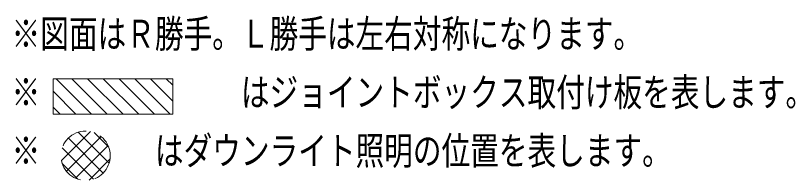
# Model space of a CAD drawing. Units: millimetres on the paper. Extents: x -305 to 305, y -152 to 152.
# Drawn here: x -276.6 to -223.1, y -104.8 to -93.5 of the extents above; entities that cross this region are included whole.
import ezdxf
from ezdxf.enums import TextEntityAlignment as Align

# ---------------------------------------------------------------- set-up
doc = ezdxf.new("R2010")
doc.units = ezdxf.units.MM
doc.linetypes.add('DASHED2', pattern=[3, 2, -1])
doc.layers.add('0-0_0', color=7, linetype='Continuous', lineweight=9)
doc.layers.add('0-1_VIEW0004', color=7, linetype='Continuous', lineweight=9)
doc.styles.add('ＭＳ ゴシック', font='')
doc.styles.get('ＭＳ ゴシック').set_extended_font_data('MS Gothic')

msp = doc.modelspace()

# ---------------------------------------------------------------- linework, layer by layer
at = {"layer": '0-0_0'}
for p, q in [((-271.359, -100.222), (-273.789, -97.792)), ((-270.282, -100.222), (-272.711, -97.792)), ((-269.204, -100.222), (-271.634, -97.792)), ((-268.126, -100.222), (-270.556, -97.792)), ((-267.049, -100.222), (-269.478, -97.792)), ((-265.971, -100.222), (-268.401, -97.792)), ((-265.793, -99.322), (-267.323, -97.792)), ((-265.793, -98.244), (-266.245, -97.792)), ((-272.437, -100.222), (-274.003, -98.655)), ((-273.515, -100.222), (-274.003, -99.733)), ((-273.421, -103.396), (-271.434, -101.409)), ((-270.16, -103.577), (-272.28, -101.456)), ((-270.186, -102.472), (-271.176, -101.483)), ((-273.076, -104.128), (-270.702, -101.754)), ((-270.566, -104.248), (-272.952, -101.862)), ((-271.229, -104.663), (-273.366, -102.525)), ((-272.468, -104.598), (-270.232, -102.362)), ((-272.307, -104.662), (-273.366, -103.603)), ((-271.526, -104.733), (-270.097, -103.304))]:
    msp.add_line(p, q, dxfattribs=at)
at = {"layer": '0-1_VIEW0004'}
for p, q in [((-274.003, -97.792), (-265.793, -97.792)), ((-274.003, -97.792), (-274.003, -100.222)), ((-265.793, -97.792), (-265.793, -100.222)), ((-274.003, -100.222), (-265.793, -100.222))]:
    msp.add_line(p, q, dxfattribs=at)
at = {"layer": '0-1_VIEW0004', "linetype": 'DASHED2'}
msp.add_circle((-271.767, -103.063), 1.688, dxfattribs=at)

# ---------------------------------------------------------------- texts
at = {"layer": '0-1_VIEW0004', "style": 'ＭＳ ゴシック', "width": 0.75}
for s, p in [('※図面はＲ勝手。Ｌ勝手は左右対称になります。', (-276.844, -96.256)), ('※\u3000\u3000\u3000\u3000\u3000\u3000\u3000はジョイントボックス取付け板を表します。', (-276.844, -100.256)), ('※\u3000\u3000\u3000\u3000はダウンライト照明の位置を表します。', (-276.844, -104.256))]:
    msp.add_text(s, height=1.921, dxfattribs=at).set_placement(p, align=Align.BOTTOM_LEFT)

doc.saveas('drawing.dxf')
